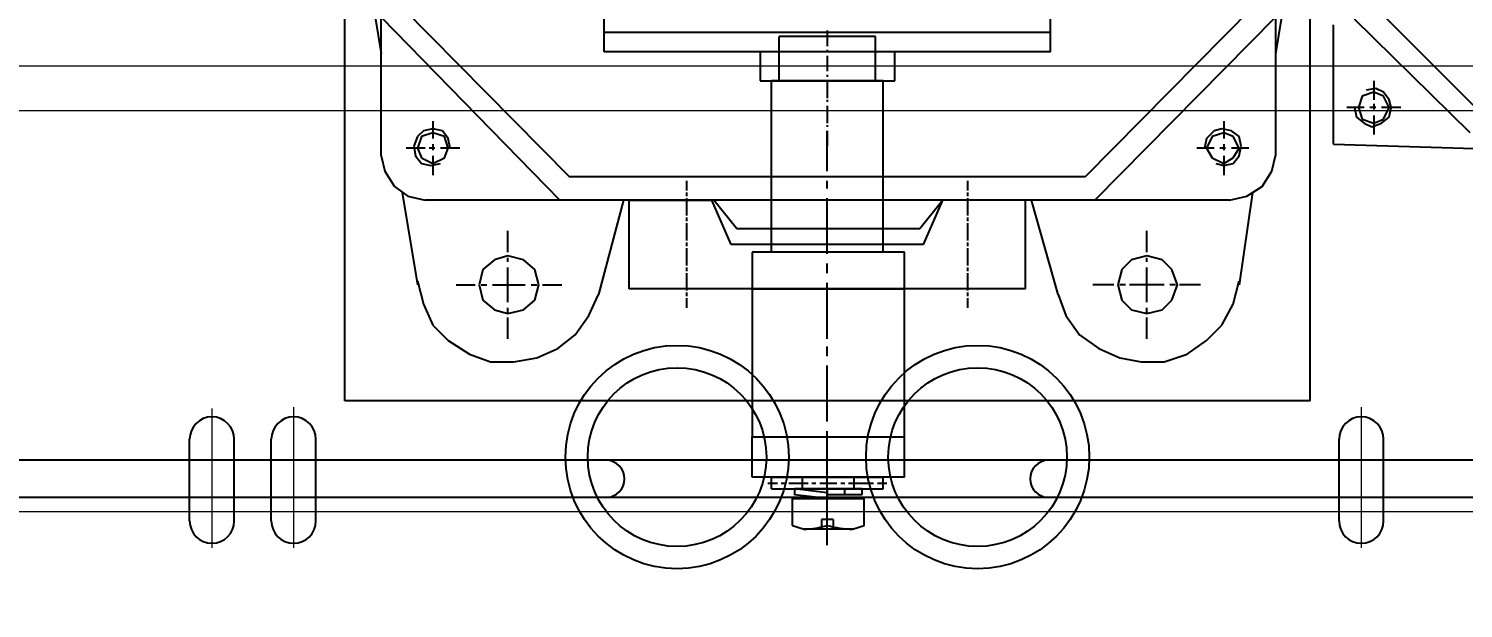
# Model space of a CAD drawing. Header units: millimetres. Extents: x -243837 to -5443, y 40 to 285140.
# Drawn here: x -117324.6 to -117131.4, y 77923.3 to 78001.3 of the extents above; entities that cross this region are included whole.
import ezdxf

# ---------------------------------------------------------------- set-up
doc = ezdxf.new("R2010")
doc.units = ezdxf.units.MM
doc.linetypes.add('CENTER', pattern=[50.8, 31.75, -6.35, 6.35, -6.35])
for name, color, linetype, lineweight in [('2', 3, 'Continuous', 20), ('CEN', 1, 'CENTER', 9), ('DIM', 1, 'Continuous', 9), ('R-OBJECT', 2, 'Continuous', 20)]:
    doc.layers.add(name, color=color, linetype=linetype, lineweight=lineweight)
doc.styles.add('KA', font='romans.shx', dxfattribs={"width": 0.7})
doc.dimstyles.new('rakesh', dxfattribs={"dimscale": 160, "dimtxt": 2.5, "dimasz": 1, "dimexe": 0.8, "dimexo": 0.8, "dimgap": 1, "dimtad": 1, "dimdec": 0, "dimzin": 0, "dimdsep": 46, "dimtxsty": 'KA', "dimblk": 'OBLIQUE', "dimcen": 1.5, "dimclrd": 1, "dimclre": 1, "dimclrt": 2, "dimadec": 0, "dimazin": 0, "dimtfac": 1, "dimtdec": 0, "dimtmove": 0, "dimatfit": 2, "dimfxl": 0, "dimtolj": 1, "dimtzin": 0, "dimlwd": -1, "dimlwe": -1, "dimarcsym": 1})

# ---------------------------------------------------------------- blocks, each defined once
blk = doc.blocks.new('_Oblique')
at = {"color": 0, "linetype": 'ByBlock', "lineweight": -2}
blk.add_line((-0.5, -0.5), (0.5, 0.5), dxfattribs=at)
blk = doc.blocks.new('*D188')
at = {"layer": 'DEFPOINTS', "color": 0, "ltscale": 10, "transparency": 16777216}
for p in [(-106759.94, 78766.01, 169.38), (-190509.57, 78267.14, 181.7), (-106759.94, 68629.34)]:
    blk.add_point(p, dxfattribs=at)
at = {"layer": 'DIM', "color": 1, "ltscale": 10, "transparency": 16777216}
for p, q in [((-106759.94, 78638.01), (-106759.94, 68437.34)), ((-190509.57, 78139.14), (-190509.57, 68437.34)), ((-190509.57, 68629.34), (-106759.94, 68629.34))]:
    blk.add_line(p, q, dxfattribs=at)
at = {"layer": 'DIM', "color": 1, "ltscale": 10, "transparency": 16777216, "xscale": 160, "yscale": 160, "zscale": 160, "rotation": 180}
blk.add_blockref('_Oblique', (-190509.57, 68629.34), dxfattribs=at)
at = {"layer": 'DIM', "color": 1, "ltscale": 10, "transparency": 16777216, "xscale": 160, "yscale": 160, "zscale": 160}
blk.add_blockref('_Oblique', (-106759.94, 68629.34), dxfattribs=at)
at = {"layer": 'DIM', "color": 2, "ltscale": 10, "transparency": 16777216, "insert": (-150134.75, 69094.1), "char_height": 400, "attachment_point": 5, "style": 'KA'}
blk.add_mtext('\\A1;83750 (HORIZONTAL PULLEY CRS.)', dxfattribs=at)
blk = doc.blocks.new('A$C60246740')
at = {"layer": '2', "color": 6, "lineweight": 9}
for p, q in [((-140, -770, 0), (17893.71, -770, 319.57)), ((-140, -776, 0), (17893.71, -776, 319.57))]:
    blk.add_line(p, q, dxfattribs=at)
blk.add_lwpolyline([(17893.71, -770), (17893.71, -830), (-140, -830), (-140, -770)], dxfattribs=at)
blk = doc.blocks.new('A$C2A1E5FA8')
at = {"color": 4}
for p, q in [((0.78, 55.57), (0.78, 172.67)), ((121.25, 172.67), (121.25, 55.57)), ((30.83, 69.56), (30.83, 88.22)), ((90.94, 69.56), (90.94, 88.22)), ((3.63, 75.52), (26.17, 52.72)), ((118.14, 75.52), (95.6, 52.72)), ((0, 74.22), (0.78, 69.3)), ((0.78, 74.22), (24.87, 49.61)), ((121.25, 74.22), (96.89, 49.61)), ((122.03, 74.22), (121.25, 69.3)), ((147.42, 58.68), (131.87, 73.96)), ((148.71, 61.53), (134.98, 75.26)), ((90.94, 72.15), (30.83, 72.15)), ((67.36, 71.64), (54.41, 71.64)), ((54.41, 65.67), (54.41, 71.64)), ((60.88, 72.41), (60.88, 70.34)), ((67.36, 65.67), (67.36, 71.64)), ((129.02, 57.13), (129.02, 73.19)), ((90.94, 69.56), (30.83, 69.56)), ((51.82, 69.56), (51.82, 65.67)), ((69.95, 69.56), (51.82, 69.56)), ((60.88, 69.82), (60.88, 69.56)), ((69.95, 65.67), (69.95, 69.56)), ((60.88, 69.04), (60.88, 66.97)), ((60.88, 66.45), (60.88, 66.19)), ((51.82, 65.67), (69.95, 65.67)), ((53.37, 42.62), (53.37, 65.67)), ((68.4, 65.67), (53.37, 65.67)), ((60.88, 65.67), (60.88, 63.34)), ((68.4, 42.62), (68.4, 65.67)), ((134.46, 64.12), (132.91, 63.6)), ((134.72, 64.64), (133.43, 64.38)), ((134.46, 65.67), (134.46, 63.08)), ((135.76, 63.6), (134.46, 64.12)), ((135.76, 64.12), (134.72, 64.64)), ((136.53, 63.08), (135.76, 64.12)), ((60.88, 63.08), (60.88, 62.83)), ((60.88, 62.31), (60.88, 59.98)), ((133.17, 62.05), (130.84, 62.05)), ((131.87, 62.05), (132.13, 60.75)), ((132.91, 63.6), (132.39, 62.05)), ((132.39, 62.05), (132.91, 60.49)), ((134.72, 62.05), (133.94, 62.05)), ((134.46, 62.57), (134.46, 61.79)), ((138.09, 62.05), (135.5, 62.05)), ((136.53, 62.05), (135.76, 63.6)), ((135.76, 60.49), (136.53, 62.05)), ((136.79, 62.05), (136.53, 63.08)), ((136.53, 60.75), (136.79, 62.05)), ((7.77, 60.23), (7.77, 57.9)), ((114.25, 60.23), (114.25, 57.9)), ((132.13, 60.75), (133.17, 59.98)), ((132.91, 60.49), (134.46, 59.98)), ((133.17, 59.98), (134.2, 59.46)), ((134.2, 59.46), (135.5, 59.98)), ((134.46, 61.01), (134.46, 58.42)), ((134.46, 59.98), (135.76, 60.49)), ((135.5, 59.98), (136.53, 60.75)), ((5.7, 58.16), (5.18, 56.87)), ((6.48, 58.94), (5.7, 58.16)), ((6.22, 58.16), (5.7, 56.61)), ((7.77, 58.68), (6.22, 58.16)), ((7.77, 59.2), (6.48, 58.94)), ((9.07, 58.94), (7.77, 59.2)), ((9.32, 58.16), (7.77, 58.68)), ((9.84, 57.9), (9.07, 58.94)), ((9.84, 56.61), (9.32, 58.16)), ((60.88, 59.71), (60.88, 59.46)), ((60.88, 58.94), (60.88, 56.87)), ((60.88, 53.5), (60.88, 58.94)), ((112.96, 58.94), (111.92, 57.9)), ((112.7, 58.16), (111.92, 56.61)), ((114.25, 58.68), (112.7, 58.16)), ((113.99, 59.2), (112.96, 58.94)), ((115.29, 58.94), (113.99, 59.2)), ((115.55, 58.16), (114.25, 58.68)), ((116.33, 58.16), (115.29, 58.94)), ((116.33, 56.61), (115.55, 58.16)), ((116.59, 56.87), (116.33, 58.16)), ((6.74, 56.61), (4.15, 56.61)), ((5.18, 56.87), (5.44, 55.57)), ((5.7, 56.61), (6.22, 55.31)), ((8.03, 56.61), (7.26, 56.61)), ((7.77, 57.13), (7.77, 56.35)), ((11.4, 56.61), (8.81, 56.61)), ((9.32, 55.31), (9.84, 56.61)), ((10.1, 56.61), (9.84, 57.9)), ((112.96, 56.61), (110.63, 56.61)), ((111.92, 57.9), (111.66, 56.61)), ((111.92, 56.61), (112.7, 55.31)), ((114.51, 56.61), (113.74, 56.61)), ((114.25, 57.13), (114.25, 56.35)), ((117.62, 56.61), (115.29, 56.61)), ((115.55, 55.31), (116.33, 56.61)), ((116.33, 55.57), (116.59, 56.87)), ((129.02, 57.13), (181.36, 55.57)), ((0.78, 55.57), (1.3, 53.5)), ((5.44, 55.57), (6.22, 54.53)), ((6.22, 55.31), (7.77, 54.53)), ((6.22, 54.53), (7.51, 54.28)), ((7.51, 54.28), (8.81, 54.53)), ((7.77, 55.57), (7.77, 52.98)), ((7.77, 54.53), (9.32, 55.31)), ((112.7, 55.31), (114.25, 54.53)), ((113.22, 54.53), (114.25, 54.28)), ((114.25, 55.57), (114.25, 52.98)), ((114.25, 54.53), (115.55, 55.31)), ((114.25, 54.28), (115.55, 54.53)), ((115.55, 54.53), (116.33, 55.57)), ((120.73, 53.5), (121.25, 55.57)), ((1.3, 53.5), (2.59, 51.42)), ((95.6, 52.72), (26.17, 52.72)), ((41.97, 50.91), (41.97, 52.21)), ((60.88, 51.17), (60.88, 52.21)), ((79.8, 50.91), (79.8, 52.21)), ((119.43, 51.42), (120.73, 53.5)), ((2.59, 51.42), (4.4, 50.13)), ((3.63, 50.65), (5.7, 38.21)), ((41.97, 50.13), (41.97, 50.65)), ((79.8, 50.13), (79.8, 50.65)), ((118.14, 50.65), (116.33, 38.21)), ((117.36, 50.13), (119.43, 51.42)), ((4.4, 50.13), (6.74, 49.61)), ((115.03, 49.61), (6.74, 49.61)), ((33.42, 49.61), (30.06, 36.92)), ((88.35, 49.61), (33.42, 49.61)), ((34.2, 37.69), (34.2, 49.61)), ((34.2, 49.61), (45.34, 49.61)), ((41.97, 47.54), (41.97, 49.87)), ((47.93, 43.65), (45.34, 49.61)), ((48.71, 45.73), (45.6, 49.61)), ((60.88, 42.36), (60.88, 49.87)), ((76.43, 49.61), (73.32, 45.73)), ((73.84, 43.65), (76.43, 49.61)), ((87.57, 49.61), (76.43, 49.61)), ((79.8, 47.54), (79.8, 49.87)), ((87.57, 37.69), (87.57, 49.61)), ((91.97, 36.92), (88.35, 49.61)), ((115.03, 49.61), (117.36, 50.13)), ((41.97, 46.76), (41.97, 47.28)), ((41.97, 44.17), (41.97, 46.5)), ((79.8, 46.76), (79.8, 47.28)), ((79.8, 44.17), (79.8, 46.5)), ((17.88, 42.62), (17.88, 45.47)), ((73.32, 45.73), (48.71, 45.73)), ((103.89, 42.62), (103.89, 45.47)), ((41.97, 43.4), (41.97, 43.91)), ((41.97, 40.8), (41.97, 43.14)), ((73.84, 43.65), (47.93, 43.65)), ((50.78, 42.62), (50.78, 37.69)), ((50.78, 42.62), (50.78, 17.75)), ((71.25, 42.62), (50.78, 42.62)), ((71.25, 37.69), (71.25, 42.62)), ((71.25, 17.75), (71.25, 42.62)), ((79.8, 43.4), (79.8, 43.91)), ((79.8, 40.8), (79.8, 43.14)), ((16.06, 41.58), (14.51, 40.28)), ((17.88, 42.1), (16.06, 41.58)), ((19.95, 41.58), (17.88, 42.1)), ((17.88, 41.32), (17.88, 41.84)), ((21.5, 40.28), (19.95, 41.58)), ((60.88, 39.77), (60.88, 41.06)), ((101.82, 41.58), (100.52, 40.28)), ((103.89, 42.1), (101.82, 41.58)), ((105.96, 41.58), (103.89, 42.1)), ((103.89, 41.32), (103.89, 41.84)), ((107.26, 40.28), (105.96, 41.58)), ((5.7, 38.73), (6.48, 35.62)), ((14.51, 40.28), (13.99, 38.21)), ((17.88, 35.88), (17.88, 40.55)), ((22.02, 38.21), (21.5, 40.28)), ((41.97, 40.03), (41.97, 40.55)), ((41.97, 37.43), (41.97, 39.77)), ((79.8, 40.03), (79.8, 40.55)), ((79.8, 37.43), (79.8, 39.77)), ((100.52, 40.28), (100, 38.21)), ((103.89, 35.88), (103.89, 40.55)), ((108.04, 38.21), (107.26, 40.28)), ((115.55, 35.62), (116.33, 38.73)), ((10.88, 38.21), (13.47, 38.21)), ((13.99, 38.21), (14.51, 36.14)), ((14.25, 38.21), (15.02, 38.21)), ((15.8, 38.21), (20.21, 38.21)), ((20.99, 38.21), (21.76, 38.21)), ((21.5, 36.14), (22.02, 38.21)), ((22.54, 38.21), (25.13, 38.21)), ((28.75, 34.07), (30.06, 36.92)), ((87.57, 37.69), (34.2, 37.69)), ((41.97, 36.66), (41.97, 37.18)), ((50.78, 37.69), (71.25, 37.69)), ((60.88, 30.96), (60.88, 38.47)), ((79.8, 36.66), (79.8, 37.18)), ((91.97, 36.92), (93.01, 34.07)), ((99.48, 38.21), (96.64, 38.21)), ((100, 38.21), (100.52, 36.14)), ((101.04, 38.21), (100.26, 38.21)), ((106.22, 38.21), (101.56, 38.21)), ((107.78, 38.21), (107, 38.21)), ((107.26, 36.14), (108.04, 38.21)), ((111.14, 38.21), (108.29, 38.21)), ((6.48, 35.62), (7.77, 32.77)), ((14.51, 36.14), (16.06, 34.85)), ((16.06, 34.85), (17.88, 34.33)), ((17.88, 34.33), (17.88, 35.1)), ((17.88, 34.33), (19.95, 34.85)), ((19.95, 34.85), (21.5, 36.14)), ((41.97, 35.1), (41.97, 36.4)), ((79.8, 35.1), (79.8, 36.4)), ((100.52, 36.14), (101.82, 34.85)), ((101.82, 34.85), (103.89, 34.33)), ((103.89, 34.33), (103.89, 35.1)), ((103.89, 34.33), (105.96, 34.85)), ((105.96, 34.85), (107.26, 36.14)), ((113.99, 32.77), (115.55, 35.62)), ((17.88, 30.96), (17.88, 33.81)), ((26.94, 31.48), (28.75, 34.07)), ((93.01, 34.07), (94.82, 31.48)), ((103.89, 30.96), (103.89, 33.81)), ((7.77, 32.77), (9.84, 30.7)), ((24.61, 29.66), (26.94, 31.48)), ((94.82, 31.48), (97.42, 29.66)), ((111.92, 30.7), (113.99, 32.77)), ((9.84, 30.7), (12.69, 28.88)), ((21.76, 28.37), (24.61, 29.66)), ((60.88, 28.62), (60.88, 29.92)), ((97.42, 29.66), (100.26, 28.37)), ((109.33, 28.88), (111.92, 30.7)), ((12.69, 28.88), (15.54, 27.85)), ((15.54, 27.85), (18.65, 27.85)), ((18.65, 27.85), (21.76, 28.37)), ((60.88, 19.82), (60.88, 27.33)), ((100.26, 28.37), (103.12, 27.85)), ((103.12, 27.85), (106.22, 27.85)), ((106.22, 27.85), (109.33, 28.88)), ((50.78, 17.75), (71.25, 17.75)), ((50.78, 17.75), (71.25, 17.75)), ((50.78, 12.31), (50.78, 17.75)), ((60.88, 15.67), (60.88, 18.53)), ((60.88, 17.23), (60.88, 18.52)), ((60.88, 15.16), (60.88, 17.49)), ((71.25, 12.31), (71.25, 17.75)), ((60.88, 10.75), (60.88, 16.19)), ((60.88, 14.64), (60.88, 14.9)), ((60.88, 11.79), (60.88, 14.12)), ((71.25, 12.31), (50.78, 12.31)), ((53.37, 10.75), (53.37, 12.31)), ((53.37, 12.31), (68.4, 12.31)), ((57.52, 10.75), (57.52, 12.31)), ((64.51, 10.75), (64.51, 12.31)), ((68.4, 10.75), (68.4, 12.31)), ((52.85, 11.53), (54.15, 11.53)), ((53.37, 10.75), (68.4, 10.75)), ((54.66, 11.53), (55.18, 11.53)), ((55.7, 11.53), (58.29, 11.53)), ((60.88, 10.24), (56.48, 10.75)), ((56.48, 10.75), (56.48, 9.97)), ((65.55, 10.75), (56.48, 10.75)), ((60.88, 9.46), (56.48, 9.97)), ((58.81, 11.53), (59.33, 11.53)), ((59.85, 11.53), (62.18, 11.53)), ((60.88, 11.27), (60.88, 11.53)), ((60.88, 3.18), (60.88, 11.53)), ((60.88, 9.2), (60.88, 10.75)), ((60.88, 10.75), (60.88, 9.46)), ((65.55, 9.97), (60.88, 9.97)), ((62.7, 11.53), (63.22, 11.53)), ((63.22, 9.97), (63.22, 10.75)), ((63.74, 11.53), (66.32, 11.53)), ((65.55, 9.97), (65.55, 10.75)), ((66.58, 11.53), (67.1, 11.53)), ((67.62, 11.53), (68.91, 11.53)), ((56.18, 9.46), (65.84, 9.46)), ((56.18, 5.83), (56.18, 9.46)), ((60.88, 5.31), (60.88, 9.46)), ((65.84, 5.83), (65.84, 9.46)), ((56.18, 5.83), (57.74, 5.31)), ((60.1, 6.61), (60.1, 5.31)), ((61.66, 6.61), (60.1, 6.61)), ((61.66, 6.61), (61.66, 5.31)), ((64.29, 5.31), (65.84, 5.83)), ((64.29, 5.31), (57.74, 5.31))]:
    blk.add_line(p, q, dxfattribs=at)
for centre, radius in [((40.65, 15.03), 15.03), ((81.12, 15.03), 15.03), ((40.65, 15.03), 12.03), ((81.12, 15.03), 12.03)]:
    blk.add_circle(centre, radius, dxfattribs=at)
for centre, radius, start, end in [((57.1, 18.87), 13.58, 272.7018, 286.1793), ((64.55, 18.34), 13.03, 253.6789, 268.8647)]:
    blk.add_arc(centre, radius, start, end, dxfattribs=at)
blk = doc.blocks.new('A$C21B33FEA')
for p, q in [((6844.07, 36.4, 7480.41), (6844.07, 231.4, 7480.41)), ((6974.07, 36.4, 7480.41), (6974.07, 231.4, 7480.41)), ((6974.07, 36.4, 7480.41), (6844.07, 36.4, 7480.41))]:
    blk.add_line(p, q)
at = {"color": 2}
for p, q in [((6823.19, 20.24, 7480.41), (6823.19, 31.24, 7480.41)), ((6829.19, 20.24, 7480.41), (6829.19, 31.24, 7480.41)), ((6834.19, 20.24, 7480.41), (6834.19, 31.24, 7480.41)), ((6840.19, 20.24, 7480.41), (6840.19, 31.24, 7480.41)), ((6977.96, 20.24, 7480.41), (6977.96, 31.24, 7480.41)), ((6983.96, 20.24, 7480.41), (6983.96, 31.24, 7480.41)), ((16457.84, 28.4, 7358.3), (-65014.69, 28.41, 7358.3)), ((16457.84, 23.4, 7358.3), (-65014.69, 23.41, 7358.3))]:
    blk.add_line(p, q, dxfattribs=at)
for centre, radius, start, end in [((6826.19, 31.24, 7480.41), 3, 0, 180), ((6837.19, 31.24, 7480.41), 3, 0, 180), ((6980.96, 31.24, 7480.41), 3, 0, 180), ((6879.27, 25.9, 7480.41), 2.5, 270, 90), ((6938.87, 25.9, 7480.41), 2.5, 90, 270), ((6826.19, 20.24, 7480.41), 3, 180, 0), ((6837.19, 20.24, 7480.41), 3, 180, 0), ((6980.96, 20.24, 7480.41), 3, 180, 0)]:
    blk.add_arc(centre, radius, start, end, dxfattribs=at)
at = {"layer": 'CEN'}
for p, q in [((6826.19, 35.38, 7480.41), (6826.19, 16.62, 7480.41)), ((6837.19, 35.53, 7480.41), (6837.19, 16.62, 7480.41)), ((6980.96, 35.53, 7480.41), (6980.96, 16.62, 7480.41))]:
    blk.add_line(p, q, dxfattribs=at)
blk.add_blockref('A$C2A1E5FA8', (6848.18, 13.8, 7480.41))

msp = doc.modelspace()

# ---------------------------------------------------------------- block references
at = {"color": 4}
msp.add_blockref('A$C21B33FEA', (-124126.13, 77914.84, -7358.3), dxfattribs=at)
at = {"layer": 'R-OBJECT', "ltscale": 10}
msp.add_blockref('A$C60246740', (-129853.87, 78766.32, 0), dxfattribs=at)

# ---------------------------------------------------------------- dimensions: what is measured, and where the dimension line sits
at = {"layer": 'DIM', "ltscale": 10}
dim = msp.add_linear_dim(base=(-106759.94, 68629.34, -169.38), p1=(-190509.57, 78267.14, 12.32), p2=(-106759.94, 78766.01, 0), text='<> (HORIZONTAL PULLEY CRS.)', dimstyle='rakesh', override={"dimexe": 1.2, "dimfxl": 1.5}, dxfattribs=at)
dim.commit()
dim.dimension.update_dxf_attribs({"geometry": '*D188', "text_midpoint": (-150134.75, 68629.34, -169.38), "dimtype": 160})

doc.saveas('drawing.dxf')
